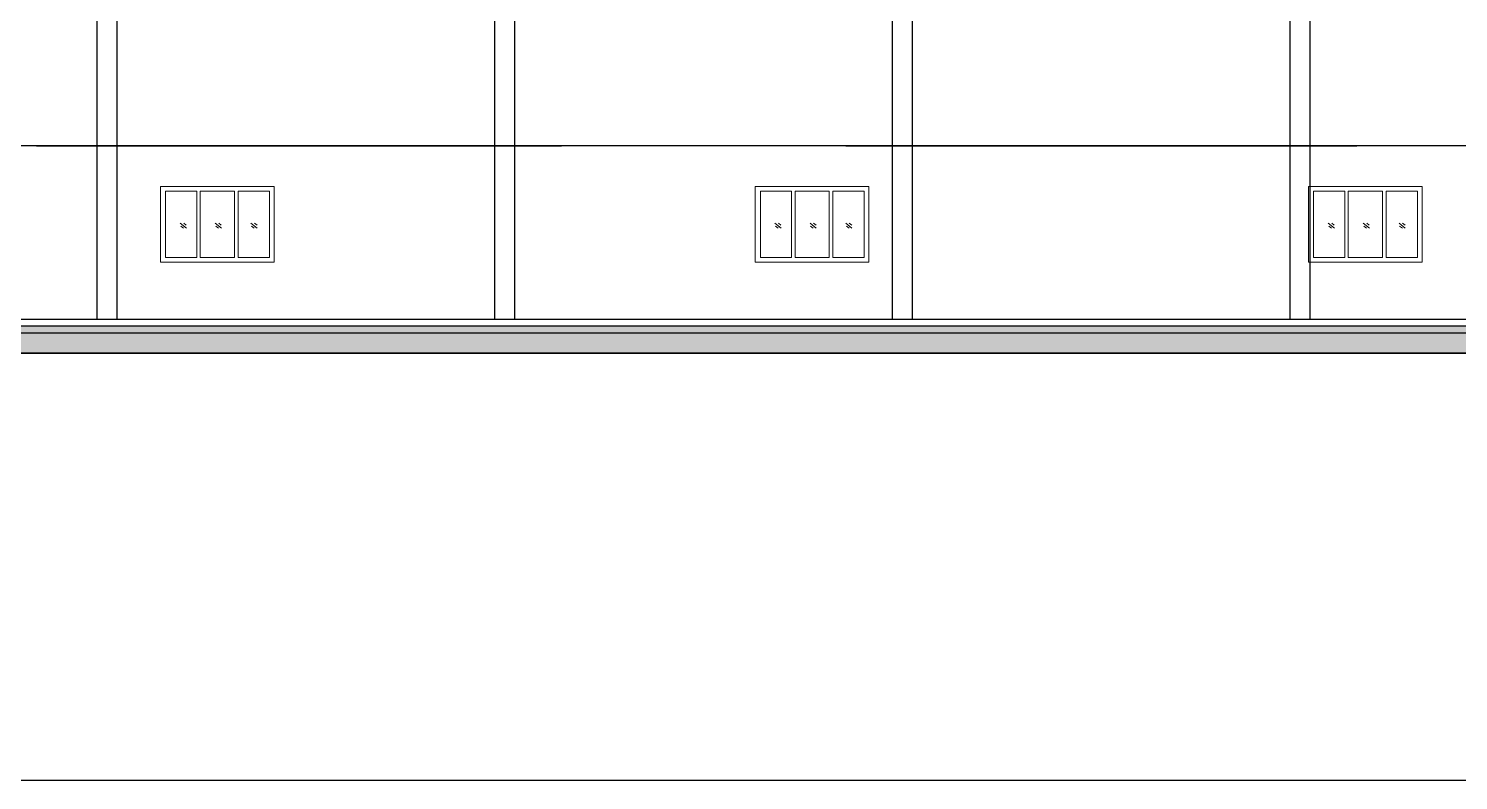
# Model space of a CAD drawing. Header units: metres. Extents: x 31037 to 31490, y -4422 to -3483.
# Drawn here: x 31231.13 to 31256.29, y -4421.54 to -4408.3 of the extents above; entities that cross this region are included whole.
import ezdxf

# ---------------------------------------------------------------- set-up
doc = ezdxf.new("R2010")
doc.units = ezdxf.units.M
doc.header["$LTSCALE"] = 30
doc.header["$MEASUREMENT"] = 0
doc.layers.get('0').update_dxf_attribs({"color": 30, "lineweight": 40})
for name, color, linetype, lineweight in [('DIM', 5, 'Continuous', 25), ('HAT', 8, 'Continuous', 18), ('JSC-S-Joinerys', 126, 'Continuous', 18)]:
    doc.layers.add(name, color=color, linetype=linetype, lineweight=lineweight)
doc.layers.add('JSC-B-Main Wall', color=20, linetype='Continuous')
pattern_1 = [(50, (13597.27903, 975.42864), (0.3586300913, -0.0313760675), [0.0375, -0.4125]), (355, (13597.27903, 975.42864), (-0.069375667, 0.376096067), [0.03, -0.33]), (100.4514, (13597.30892, 975.42602), (0.289254691, 0.344719771), [0.031870095, -0.350571056]), (46.1842, (13597.27903, 975.52864), (0.533620524, -0.082759507), [0.05625, -0.61875]), (96.6356, (13597.3235, 975.52174), (0.467331353, 0.487058935), [0.047805144, -0.5258565]), (351.1842, (13597.27903, 975.52864), (0.467330973, 0.4870593), [0.045, -0.495]), (21, (13597.32903, 975.50364), (0.298453526, -0.2013094453), [0.0375, -0.4125]), (326, (13597.32903, 975.50364), (0.121657666, 0.3625750225), [0.03, -0.33]), (71.4514, (13597.3539, 975.48686), (0.420111314, 0.1612652484), [0.031870095, -0.350571056]), (37.5, (13597.27903, 975.42864), (0.0060799277, 0.1664469269), [0, -0.326, 0, -0.335, 0, -0.33125]), (7.5, (13597.27903, 975.42864), (0.1315347687, 0.197205856), [0, -0.191, 0, -0.3185, 0, -0.12625]), (327.5, (13597.16753, 975.42864), (0.2669112181, -0.0112774359), [0, -0.125, 0, -0.39, 0, -0.5175]), (317.5, (13597.11753, 975.42864), (0.2915930847, 0.0500524912), [0, -0.1625, 0, -0.259, 0, -0.3675])]

# ---------------------------------------------------------------- blocks, each defined once
blk = doc.blocks.new('1500')
at = {"layer": 'JSC-S-Joinerys'}
for p, q in [((270, 1125, 0), (270, 75, 0)), ((326, 1125, 0), (326, 75, 0)), ((-632, 540), (-533, 621)), ((-629, 587), (-589, 617)), ((-586, 538), (-543, 572)), ((-65, 540), (33, 621)), ((-62, 587), (-23, 617)), ((-19, 538), (24, 572)), ((490, 540), (589, 621)), ((493, 587), (533, 617)), ((536, 538), (579, 572))]:
    blk.add_line(p, q, dxfattribs=at)
for points in [[(900, 0), (-900, 0), (-900, 1200), (900, 1200)], [(-328, 75), (-825, 75), (-825, 1125), (-328, 1125)]]:
    blk.add_lwpolyline(points, close=True, dxfattribs=at)
for points in [[(270, 1125), (-273, 1125), (-273, 75), (270, 75)], [(326, 75), (820, 75), (820, 1125), (326, 1125)]]:
    blk.add_lwpolyline(points, dxfattribs=at)

msp = doc.modelspace()

# ---------------------------------------------------------------- hatches: boundary and pattern name
at = {"layer": 'HAT', "lineweight": 25}
h = msp.add_hatch(dxfattribs=at)
h.set_pattern_fill('AR-SAND', color=0, scale=0.09)
h.set_pattern_definition([(37.5, (13597.27903, 975.42864), (-0.0056694022, 0.1734141392), [0, -0.1368, 0, -0.153, 0, -0.14625]), (7.5, (13597.27903, 975.42864), (0.1592799035, 0.253993146), [0, -0.0738, 0, -0.1233, 0, -0.04725]), (327.5, (13597.16833, 975.42864), (0.2802727676, 0.0005093148), [0, -0.045, 0, -0.162, 0, -0.2115]), (317.5, (13597.16833, 975.42864), (0.2705513944, 0.078990801), [0, -0.0225, 0, -0.1062, 0, -0.1215])])
h.paths.add_polyline_path([(31225.73861, -4413.65783), (31225.7386, -4414.01783), (31260.50861, -4414.01783), (31260.50861, -4413.65783)])
h = msp.add_hatch(dxfattribs=at)
h.set_pattern_fill('AR-CONC,_O', color=0, scale=0.05)
h.set_pattern_definition(pattern_1)
h.paths.add_polyline_path([(31246.5413, -4413.53783), (31225.73861, -4413.53783), (31225.73861, -4413.65783), (31246.5413, -4413.65783)])
h = msp.add_hatch(dxfattribs=at)
h.set_pattern_fill('AR-CONC,_O', color=0, scale=0.05)
h.set_pattern_definition(pattern_1)
h.paths.add_polyline_path([(31260.52397, -4413.53783), (31246.5413, -4413.53783), (31246.5413, -4413.65783), (31260.52397, -4413.65783)])

# ---------------------------------------------------------------- linework, layer by layer
at = {"color": 0, "lineweight": 25}
for p, q in [((31253.33361, -4413.41783), (31253.33361, -4399.74819)), ((31253.68361, -4413.41783), (31253.68361, -4399.72883)), ((31246.33361, -4413.41783), (31246.33361, -4400.13547)), ((31246.68361, -4413.41783), (31246.68361, -4400.1161)), ((31239.33361, -4413.41783), (31239.33361, -4400.52274)), ((31239.68361, -4413.41783), (31239.68361, -4400.50338)), ((31232.33361, -4413.41783), (31232.33361, -4401.08458)), ((31232.68361, -4413.41783), (31232.68361, -4401.05534)), ((31231.26479, -4410.36783), (31240.50861, -4410.36783)), ((31245.50861, -4410.36783), (31254.50861, -4410.36783)), ((31169.33861, -4413.41783), (31293.77873, -4413.41783)), ((31225.73861, -4413.53783), (31293.77861, -4413.53783)), ((31225.73861, -4413.65783), (31293.77861, -4413.65783)), ((31298.65861, -4414.01783), (31167.30076, -4414.01783))]:
    msp.add_line(p, q, dxfattribs=at)
at = {"layer": 'DIM', "color": 0, "lineweight": 25}
for p, q in [((31287.50861, -4410.36783), (31182.40861, -4410.36783)), ((31169.33861, -4414.01783), (31293.77861, -4414.01783))]:
    msp.add_line(p, q, dxfattribs=at)
msp.add_lwpolyline([(31162.57356, -4421.53702), (31162.57356, -4368.60832), (31313.93304, -4368.60832), (31313.93304, -4421.53702)], close=True, dxfattribs=at)

# ---------------------------------------------------------------- block references
at = {"layer": 'JSC-B-Main Wall', "color": 0, "lineweight": 25, "xscale": -0.0011111111089122, "yscale": 0.0011111111125501, "zscale": 0.0011111111117591}
for p in [(31234.4477, -4412.41783, -0.00037), (31244.91707, -4412.41783, -0.00037), (31254.65576, -4412.41783, -0.00037)]:
    msp.add_blockref('1500', p, dxfattribs=at)

doc.saveas('drawing.dxf')
